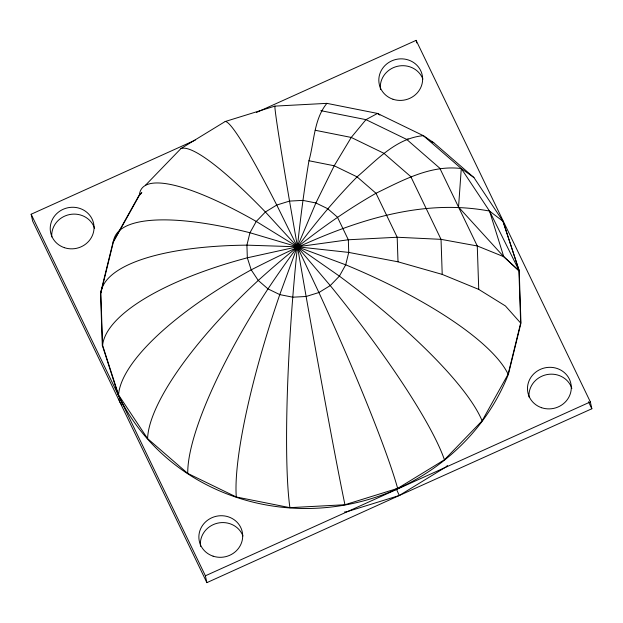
<?xml version="1.0" encoding="UTF-8"?>
<svg xmlns="http://www.w3.org/2000/svg" width="623" height="623" viewBox="0 0 623 623"><rect width="100%" height="100%" fill="white"/><g stroke="black" fill="none" stroke-linecap="round" stroke-linejoin="round"><path stroke-width="0.93" d="M145.4 185.327L180.974 148.547L225.152 121.532L274.922 106.112L326.888 103.356L377.515 113.433L423.352 135.674L461.277 168.545L458.544 207.101L503.75 256.684L518.912 270.888L520.664 323.057L508.119 374.197L482.116 420.837L444.44 459.79L397.653 488.409L344.947 504.731L289.905 507.659L236.288 496.983L187.741 473.425L147.581 438.608L118.541 394.896L102.6 345.267L100.84 293.098L113.386 241.958L139.388 195.318L141.405 193.231M326.888 103.356C313.852 119.242 314.296 141.717 308.953 160.75C301.4 205.948 296.486 251.528 292.771 297.194A212.817 20.917 -85.9 0 0 289.905 507.644M141.842 192.367L139.147 195.155L113.106 241.864L100.544 293.075L102.304 345.313L118.269 395.021A211.773 199.866 -12.3 0 0 317.496 508.189A211.773 199.866 -12.3 0 0 508.399 374.291L520.96 323.08L519.208 270.834L502.987 221.29L473.924 177.547L433.764 142.722L423.352 135.674C396.064 138.127 376.72 160.158 357.08 176.87C323.532 210.987 294.508 249.145 267.991 288.893A212.817 51.693 -56.7 0 0 187.749 473.418M345.695 264.822L348.74 252.416L348.319 239.769L337.401 217.123L327.667 208.682L315.892 202.966L302.879 200.38L289.531 201.089L276.744 205.045L265.398 211.984L256.263 221.438L249.955 232.745L246.91 245.151L247.339 257.805L251.201 269.845L258.249 280.451L267.991 288.893L279.766 294.609L292.771 297.194L306.119 296.486L318.906 292.53L330.252 285.583L339.395 276.137L345.695 264.822L297.327 246.801L249.955 232.745A212.817 59.458 21.5 0 0 113.402 241.958L113.106 241.864M447.47 465.459L446.123 466.853L399.273 495.511L206.875 582.645L32.645 221.087L31.15 214.242L195.248 140.12M206.875 582.645L205.388 575.8L590.355 401.913L416.125 40.355L256.458 112.475M344.55 511.958L346.489 511.857L399.273 495.511L591.85 408.758L590.355 401.913M320.829 110.66L365.966 119.647L406.663 139.388L408.151 138.882M102.304 345.313L102.6 345.267A212.817 70.282 -9.9 0 1 247.331 257.805L297.327 246.801L348.319 239.769L397.186 237.246L441.037 239.349L477.273 245.96L503.75 256.684L519.208 270.834L502.987 221.29L489.53 211.072L461.277 168.545C430.657 164.682 402.59 180.382 375.996 193.27C333.445 217.591 294.539 247.604 258.249 280.451A212.817 62.277 -41.4 0 0 147.589 438.6M519.208 270.834L489.53 211.072C406.235 195.334 323.719 233.041 251.201 269.845A212.817 68.616 -25.7 0 0 118.549 394.889M520.664 323.057L505.409 305.94L478.737 289.399L442.213 274.393L398.011 261.816L348.74 252.416L297.327 246.801L246.91 245.151A212.817 67.159 6 0 0 100.856 293.098M315.222 130.269L351.24 137.442L383.846 153.266L410.822 176.652L441.037 239.349L442.213 274.393M308.953 160.75L334.208 165.773L357.08 176.87L375.996 193.27L397.186 237.246L398.011 261.816M508.399 374.291L508.119 374.197A212.817 59.458 21.5 0 0 345.703 264.822M431.163 141.46L433.764 142.722M256.263 221.438L297.327 246.801L339.395 276.137A212.817 47.698 36.6 0 1 482.109 420.829M379.859 115.076L377.515 113.433L365.966 119.647L351.24 137.442L334.208 165.773L315.892 202.966L297.327 246.801L279.766 294.609A212.817 37.582 -71.5 0 0 236.288 496.967M461.277 168.545L473.924 177.547M406.663 139.388L439.822 168.241L477.273 245.96L478.737 289.399M121.913 405.106L119.756 401.866L118.876 399.102M588.478 401.757L591.85 408.758M31.15 214.242L205.388 575.8M396.103 488.432L399.273 495.511M489.53 211.072L503.75 256.684M416.125 40.355L416.686 42.925M274.922 106.12A212.786 2.819 79.9 0 0 289.531 201.081L306.119 296.486A212.817 2.819 79.9 0 0 344.947 504.723M225.152 121.532A212.817 15.466 65.7 0 1 276.744 205.037L297.327 246.801L318.906 292.53A212.817 15.466 65.7 0 1 397.653 488.401M180.974 148.547A212.817 32.7 51.3 0 1 265.398 211.984L297.327 246.801L330.252 285.583A212.817 32.7 51.3 0 1 444.433 459.782M139.396 195.326A212.817 47.698 36.6 0 1 256.255 221.43M380.466 89.486A21.969 20.738 -12.3 0 1 397.217 66.357A21.969 20.738 -12.3 0 1 422.885 79.09M529.013 396.983A21.969 20.738 -12.3 0 1 546.885 374.602A21.969 20.738 -12.3 0 1 571.859 388.487M200.52 546.379A21.969 20.738 -12.3 0 1 217.271 523.242A21.969 20.738 -12.3 0 1 242.939 535.975M51.771 236.935A21.969 20.738 -12.3 0 1 69.636 214.546A21.969 20.738 -12.3 0 1 94.61 228.439M393.027 99.267A21.969 20.738 -12.3 0 0 422.339 75.733A21.969 20.738 -12.3 0 0 386.805 63.896A21.969 20.738 -12.3 0 0 393.027 99.267M64.356 247.666A21.969 20.738 -12.3 0 0 93.762 224.225A21.969 20.738 -12.3 0 0 58.274 212.264A21.969 20.738 -12.3 0 0 64.356 247.666M213.082 556.16A21.969 20.738 -12.3 0 0 242.402 532.618A21.969 20.738 -12.3 0 0 206.859 520.781A21.969 20.738 -12.3 0 0 213.082 556.16M541.605 407.715A21.969 20.738 -12.3 0 0 571.011 384.274A21.969 20.738 -12.3 0 0 535.523 372.32A21.969 20.738 -12.3 0 0 541.605 407.715"/></g></svg>
